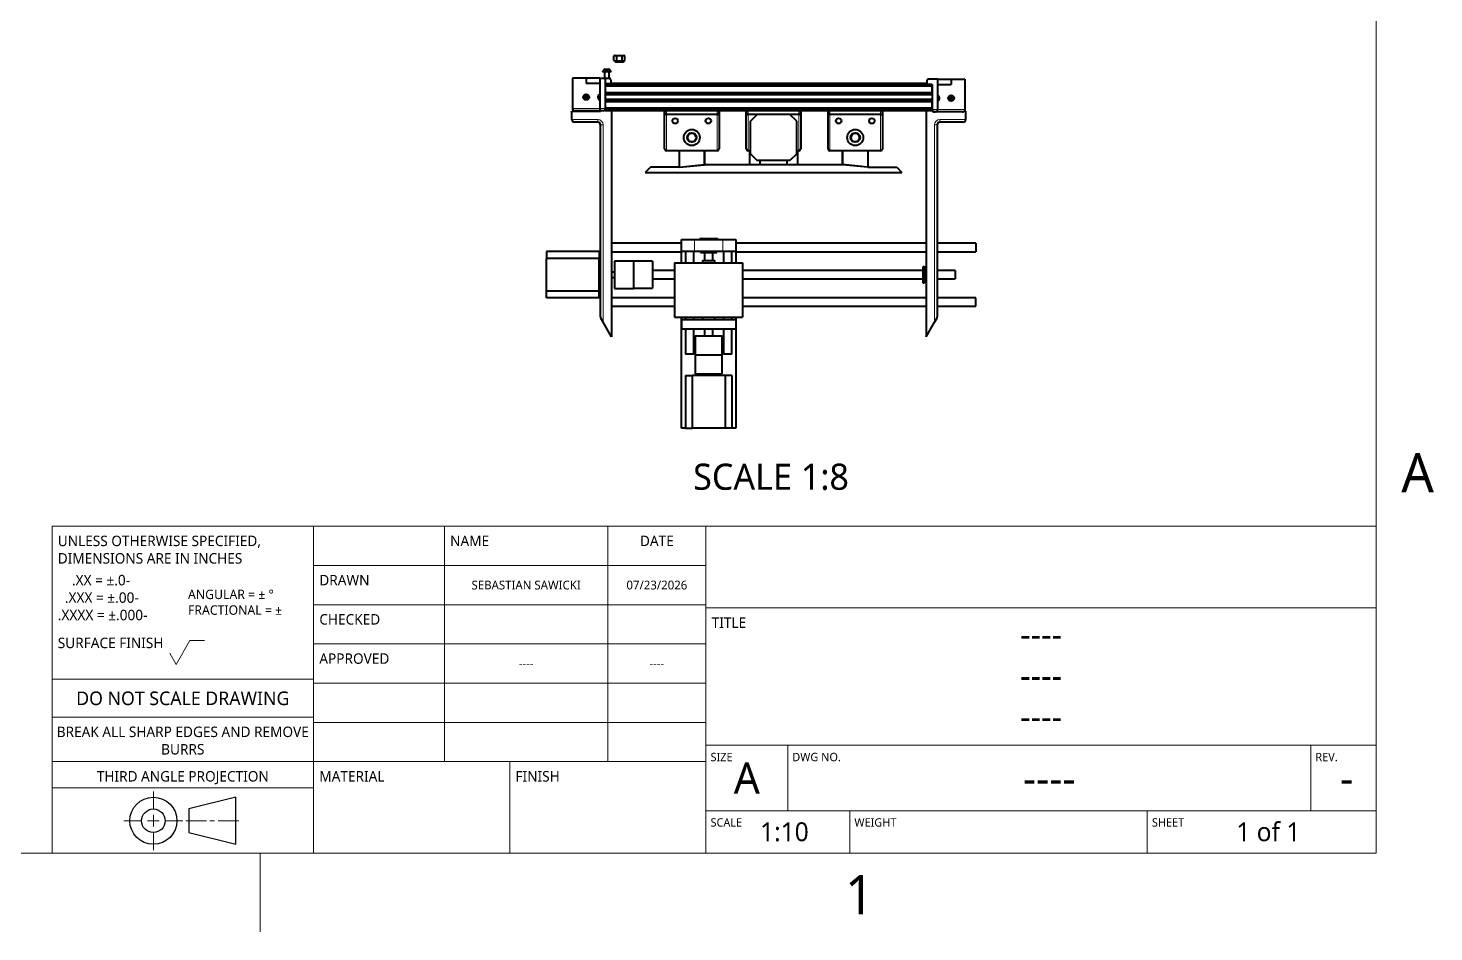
# Model space of a CAD drawing. Header units: inches. Extents: x 0 to 11, y 0 to 8.5.
# Drawn here: x 4.45 to 10.9, y 0.02 to 4.17 of the extents above; entities that cross this region are included whole.
import ezdxf

# ---------------------------------------------------------------- set-up
doc = ezdxf.new("R2010")
doc.units = ezdxf.units.IN
doc.header["$LTSCALE"] = 0.5
doc.header["$MEASUREMENT"] = 0
for name, color, linetype, lineweight in [('ANNOTATION_TEXT', 7, 'Continuous', 25), ('BORDER_FRAME', 7, 'Continuous', 15), ('BORDER_ZONES', 7, 'Continuous', 15), ('TANGENT_LINES', 7, 'Continuous', 15), ('TITLE_BLOCK', 7, 'Continuous', 15), ('Visible', 7, 'Continuous', 40)]:
    doc.layers.add(name, color=color, linetype=linetype, lineweight=lineweight)
doc.styles.add('Onshape-Standard', font='NotoSans-Regular.ttf')
doc.styles.add('Onshape-Standard-Fields', font='')
doc.styles.add('Onshape-Standard-View-Label', font='NotoSans-Regular.ttf', dxfattribs={"height": 0.12})
doc.styles.get('Onshape-Standard-Fields').set_extended_font_data('Noto Sans')

msp = doc.modelspace()

# ---------------------------------------------------------------- linework, layer by layer
at = {"layer": 'BORDER_FRAME'}
for p, q in [((10.639, 8.12), (10.639, 0.38)), ((10.639, 0.38), (0.399, 0.38))]:
    msp.add_line(p, q, dxfattribs=at)
at = {"layer": 'BORDER_ZONES'}
msp.add_line((5.519, 0.38), (5.519, 0.019), dxfattribs=at)
at = {"layer": 'TANGENT_LINES'}
for p, q in [((8.577, 3.9094), (7.102, 3.9094)), ((8.602, 3.9002), (7.102, 3.9002)), ((8.602, 3.897), (7.102, 3.897)), ((8.602, 3.8721), (7.102, 3.8721)), ((8.577, 3.9224), (8.5768, 3.9224)), ((8.602, 3.8695), (7.102, 3.8695)), ((7.102, 3.8635), (8.602, 3.8635)), ((8.602, 3.857), (7.102, 3.857)), ((8.602, 3.8408), (7.102, 3.8408)), ((8.602, 3.8343), (7.102, 3.8343)), ((8.602, 3.8284), (7.102, 3.8284)), ((8.602, 3.8257), (7.102, 3.8257)), ((6.9487, 3.7463), (7.0677, 3.7463)), ((6.9518, 3.7967), (6.952, 3.7967)), ((6.952, 3.7967), (7.077, 3.7967)), ((7.0677, 3.7463), (7.0677, 3.7338)), ((7.077, 3.7967), (7.102, 3.7967)), ((8.602, 3.8009), (7.102, 3.8009)), ((8.602, 3.7976), (7.102, 3.7976)), ((8.602, 3.7884), (7.102, 3.7884)), ((7.3828, 3.7864), (7.3828, 3.7683)), ((7.3828, 3.7683), (7.3828, 3.6029)), ((7.6153, 3.7683), (7.6153, 3.7864)), ((7.6153, 3.6029), (7.6153, 3.7683)), ((7.7578, 3.7864), (7.7578, 3.7683)), ((7.7578, 3.7683), (7.7578, 3.6029)), ((7.9903, 3.7683), (7.9903, 3.7864)), ((7.9903, 3.6029), (7.9903, 3.7683)), ((8.1328, 3.7864), (8.1328, 3.7683)), ((8.1328, 3.7683), (8.1328, 3.6029)), ((8.3653, 3.7683), (8.3653, 3.7864)), ((8.3653, 3.6029), (8.3653, 3.7683)), ((8.602, 3.7914), (8.627, 3.7914)), ((8.627, 3.7914), (8.752, 3.7914)), ((8.6374, 3.7463), (8.7565, 3.7463)), ((8.6374, 3.7338), (8.6374, 3.7463)), ((7.0927, 3.7213), (7.0802, 3.7213)), ((7.0927, 3.7213), (7.0927, 2.8157)), ((8.6124, 2.8157), (8.6124, 3.7213)), ((8.6249, 3.7213), (8.6124, 3.7213)), ((7.5119, 3.1963), (7.5119, 3.1406)), ((7.6412, 3.1406), (7.6412, 3.1963))]:
    msp.add_line(p, q, dxfattribs=at)
for centre, start, end in [((7.0677, 3.7213), 360, 90), ((8.6374, 3.7213), 90, 180)]:
    msp.add_arc(centre, 0.025, start, end, dxfattribs=at)
at = {"layer": 'TITLE_BLOCK'}
for p, q in [((4.564, 0.38), (4.564, 1.88)), ((4.564, 1.88), (5.764, 1.88)), ((5.764, 0.38), (5.764, 1.88)), ((5.764, 1.88), (7.564, 1.88)), ((6.364, 0.8), (6.364, 1.88)), ((7.114, 0.8), (7.114, 1.88)), ((7.564, 0.38), (7.564, 1.88)), ((7.564, 1.88), (10.639, 1.88)), ((5.764, 1.7), (7.564, 1.7)), ((5.764, 1.52), (7.564, 1.52)), ((7.564, 1.505), (10.639, 1.505)), ((5.134, 1.246), (5.197, 1.3552)), ((5.197, 1.3552), (5.263, 1.3552)), ((5.104, 1.298), (5.134, 1.246)), ((5.764, 1.34), (7.564, 1.34)), ((4.564, 1.178), (5.764, 1.178)), ((5.764, 1.16), (7.564, 1.16)), ((4.564, 1.004), (5.764, 1.004)), ((5.764, 0.98), (7.564, 0.98)), ((7.564, 0.875), (10.639, 0.875)), ((7.939, 0.575), (7.939, 0.875)), ((10.339, 0.575), (10.339, 0.875)), ((4.564, 0.8), (5.764, 0.8)), ((5.764, 0.8), (7.564, 0.8)), ((6.664, 0.38), (6.664, 0.8)), ((4.564, 0.68), (5.764, 0.68)), ((7.564, 0.575), (10.639, 0.575)), ((8.224, 0.38), (8.224, 0.575)), ((9.589, 0.38), (9.589, 0.575)), ((4.564, 0.38), (5.764, 0.38))]:
    msp.add_line(p, q, dxfattribs=at)
at = {"layer": 'TITLE_BLOCK', "lineweight": 15}
for p, q in [((5.029, 0.5828), (5.029, 0.6638)), ((4.975, 0.5288), (4.894, 0.5288)), ((5.056, 0.5288), (5.002, 0.5288)), ((5.029, 0.5558), (5.029, 0.5018)), ((5.083, 0.5288), (5.164, 0.5288)), ((5.272, 0.5288), (5.1775, 0.5288)), ((5.3098, 0.5288), (5.2882, 0.5288)), ((5.326, 0.5288), (5.4205, 0.5288)), ((5.029, 0.4748), (5.029, 0.3938))]:
    msp.add_line(p, q, dxfattribs=at)
at = {"layer": 'TITLE_BLOCK', "lineweight": 30}
for p, q in [((5.407, 0.6368), (5.191, 0.5828)), ((5.191, 0.5828), (5.191, 0.4748)), ((5.407, 0.4208), (5.407, 0.6368)), ((5.191, 0.4748), (5.407, 0.4208))]:
    msp.add_line(p, q, dxfattribs=at)
for radius in [0.108, 0.054]:
    msp.add_circle((5.029, 0.5288), radius, dxfattribs=at)
at = {"layer": 'Visible'}
for p, q in [((7.1484, 4.0403), (7.1422, 4.0388)), ((7.1456, 4.0403), (7.1422, 4.0388)), ((7.1422, 4.0175), (7.1422, 4.0388)), ((7.1422, 4.0175), (7.1456, 4.0159)), ((7.1422, 4.0175), (7.1484, 4.0159)), ((7.1456, 4.0403), (7.1484, 4.0403)), ((7.1456, 4.0159), (7.1484, 4.0159)), ((7.1546, 4.0388), (7.1484, 4.0403)), ((7.1484, 4.0403), (7.167, 4.0403)), ((7.1484, 4.0159), (7.1546, 4.0175)), ((7.1484, 4.0159), (7.167, 4.0159)), ((7.1504, 4.011), (7.1836, 4.011)), ((7.167, 4.0403), (7.1546, 4.0388)), ((7.1546, 4.0175), (7.1546, 4.0388)), ((7.1546, 4.0175), (7.167, 4.0159)), ((7.1794, 4.0388), (7.167, 4.0403)), ((7.167, 4.0403), (7.1856, 4.0403)), ((7.167, 4.0159), (7.1794, 4.0175)), ((7.167, 4.0159), (7.1856, 4.0159)), ((7.1856, 4.0403), (7.1794, 4.0388)), ((7.1794, 4.0175), (7.1794, 4.0388)), ((7.1794, 4.0175), (7.1856, 4.0159)), ((7.1918, 4.0388), (7.1856, 4.0403)), ((7.1856, 4.0403), (7.1885, 4.0403)), ((7.1856, 4.0159), (7.1918, 4.0175)), ((7.1856, 4.0159), (7.1885, 4.0159)), ((7.1918, 4.0388), (7.1885, 4.0403)), ((7.1885, 4.0159), (7.1918, 4.0175)), ((7.1918, 4.0175), (7.1918, 4.0388)), ((6.9518, 3.9364), (6.9518, 3.7967)), ((6.952, 3.9364), (6.9518, 3.9364)), ((7.0145, 3.9364), (6.952, 3.9364)), ((6.952, 3.9364), (6.952, 3.7967)), ((7.077, 3.9364), (7.0145, 3.9364)), ((7.0145, 3.9364), (7.0145, 3.9114)), ((7.077, 3.9364), (7.077, 3.7967)), ((7.077, 3.9364), (7.102, 3.9364)), ((7.0899, 3.9672), (7.0899, 3.9656)), ((7.0899, 3.9672), (7.1289, 3.9672)), ((7.0899, 3.9656), (7.1289, 3.9656)), ((7.0991, 3.9656), (7.0991, 3.9364)), ((7.1012, 3.9765), (7.1176, 3.9765)), ((7.102, 3.9364), (7.1182, 3.9364)), ((7.102, 3.9364), (7.102, 3.7967)), ((7.1196, 3.9363), (7.1196, 3.9656)), ((7.1289, 3.9656), (7.1289, 3.9672)), ((7.077, 3.9114), (7.0145, 3.9114)), ((7.102, 3.9114), (7.127, 3.9114)), ((7.102, 3.9058), (8.602, 3.9058)), ((8.602, 3.9005), (7.102, 3.9005)), ((7.127, 3.9277), (7.127, 3.9114)), ((8.577, 3.9114), (7.127, 3.9114)), ((8.5768, 3.9224), (8.5768, 3.9114)), ((8.577, 3.9224), (8.577, 3.9062)), ((8.602, 3.9062), (8.577, 3.9062)), ((8.627, 3.9312), (8.5857, 3.9312)), ((8.602, 3.9062), (8.602, 3.7914)), ((8.602, 3.8721), (8.602, 3.897)), ((8.627, 3.9312), (8.627, 3.7914)), ((8.627, 3.9312), (8.6895, 3.9312)), ((8.627, 3.9062), (8.6895, 3.9062)), ((8.6895, 3.9312), (8.752, 3.9312)), ((8.6895, 3.9312), (8.6895, 3.9062)), ((8.752, 3.9312), (8.752, 3.7914)), ((7.0122, 3.8528), (7.01, 3.8489)), ((7.01, 3.8489), (7.0122, 3.845)), ((7.0167, 3.8528), (7.0122, 3.8528)), ((7.0122, 3.845), (7.0167, 3.845)), ((7.019, 3.8489), (7.0167, 3.8528)), ((7.0167, 3.845), (7.019, 3.8489)), ((7.0696, 3.8435), (7.0696, 3.8544)), ((7.077, 3.8622), (7.0759, 3.8622)), ((7.0759, 3.8356), (7.0759, 3.8622)), ((7.0759, 3.8356), (7.077, 3.8356)), ((7.102, 3.8634), (8.602, 3.8634)), ((8.602, 3.862), (7.102, 3.862)), ((8.602, 3.8359), (7.102, 3.8359)), ((8.602, 3.8345), (7.102, 3.8345)), ((8.602, 3.8009), (8.602, 3.8257)), ((8.6281, 3.857), (8.627, 3.857)), ((8.627, 3.8304), (8.6281, 3.8304)), ((8.6281, 3.857), (8.6281, 3.8304)), ((8.6343, 3.8492), (8.6343, 3.8382)), ((8.6871, 3.8476), (8.6848, 3.8437)), ((8.6848, 3.8437), (8.6871, 3.8398)), ((8.6916, 3.8476), (8.6871, 3.8476)), ((8.6871, 3.8398), (8.6916, 3.8398)), ((8.6939, 3.8437), (8.6916, 3.8476)), ((8.6916, 3.8398), (8.6939, 3.8437)), ((6.9487, 3.785), (7.0802, 3.785)), ((6.9487, 3.7463), (6.9487, 3.785)), ((6.9622, 3.7864), (6.9621, 3.7864)), ((7.0872, 3.7864), (6.9622, 3.7864)), ((7.0802, 3.7864), (7.0802, 3.785)), ((7.0917, 3.7864), (7.0872, 3.7864)), ((7.102, 3.7973), (8.602, 3.7973)), ((7.102, 3.7968), (7.102, 3.792)), ((8.602, 3.792), (7.102, 3.792)), ((7.102, 3.7884), (7.102, 3.792)), ((7.102, 3.7864), (7.102, 3.7884)), ((8.602, 3.7864), (7.102, 3.7864)), ((7.1307, 3.7864), (7.1307, 2.7486)), ((7.3741, 3.7777), (7.3741, 3.7864)), ((7.3741, 3.777), (7.3741, 3.7777)), ((7.3741, 3.6117), (7.3741, 3.777)), ((7.6153, 3.7683), (7.3828, 3.7683)), ((7.6241, 3.7864), (7.6241, 3.7777)), ((7.6241, 3.7777), (7.6241, 3.777)), ((7.6241, 3.777), (7.6241, 3.6117)), ((7.7491, 3.7777), (7.7491, 3.7864)), ((7.7491, 3.777), (7.7491, 3.7777)), ((7.7491, 3.6117), (7.7491, 3.777)), ((7.7976, 3.7683), (7.7578, 3.7683)), ((7.7678, 3.7385), (7.7991, 3.7698)), ((7.9491, 3.7698), (7.7991, 3.7698)), ((7.9803, 3.7385), (7.9491, 3.7698)), ((7.9903, 3.7683), (7.9506, 3.7683)), ((7.9991, 3.7864), (7.9991, 3.7777)), ((7.9991, 3.7777), (7.9991, 3.777)), ((7.9991, 3.777), (7.9991, 3.6117)), ((8.1241, 3.7777), (8.1241, 3.7864)), ((8.1241, 3.777), (8.1241, 3.7777)), ((8.1241, 3.6117), (8.1241, 3.777)), ((8.3653, 3.7683), (8.1328, 3.7683)), ((8.3741, 3.7864), (8.3741, 3.7777)), ((8.3741, 3.7777), (8.3741, 3.777)), ((8.3741, 3.777), (8.3741, 3.6117)), ((8.5745, 3.7864), (8.5745, 2.7486)), ((8.602, 3.7914), (8.602, 3.7884)), ((8.602, 3.7884), (8.602, 3.7864)), ((8.6122, 3.7812), (8.6118, 3.7812)), ((8.6167, 3.7812), (8.6122, 3.7812)), ((8.7417, 3.7812), (8.6167, 3.7812)), ((8.7565, 3.785), (8.7497, 3.785)), ((8.7565, 3.7463), (8.7565, 3.785)), ((7.0677, 3.7338), (6.9612, 3.7338)), ((7.0802, 2.8411), (7.0802, 3.7213)), ((7.7678, 3.5885), (7.7678, 3.7385)), ((7.9803, 3.5885), (7.9803, 3.7385)), ((8.6249, 3.7213), (8.6249, 2.8411)), ((8.744, 3.7338), (8.6374, 3.7338)), ((7.6153, 3.6029), (7.3828, 3.6029)), ((7.4406, 3.6029), (7.4406, 3.5271)), ((7.441, 3.6029), (7.441, 3.5271)), ((7.557, 3.5401), (7.557, 3.6029)), ((7.5575, 3.6029), (7.5575, 3.5387)), ((7.7678, 3.6029), (7.7578, 3.6029)), ((7.7678, 3.6012), (7.764, 3.6012)), ((7.764, 3.6012), (7.764, 3.5387)), ((7.7678, 3.5885), (7.7991, 3.5573)), ((7.9491, 3.5573), (7.7991, 3.5573)), ((7.812, 3.5573), (7.812, 3.5387)), ((7.9361, 3.5387), (7.9361, 3.5573)), ((7.9803, 3.5885), (7.9491, 3.5573)), ((7.9903, 3.6029), (7.9803, 3.6029)), ((7.9841, 3.6012), (7.9803, 3.6012)), ((7.9841, 3.6012), (7.9841, 3.5387)), ((8.3653, 3.6029), (8.1328, 3.6029)), ((8.1906, 3.6029), (8.1906, 3.5387)), ((8.1911, 3.5401), (8.1911, 3.6029)), ((8.3071, 3.6029), (8.3071, 3.5271)), ((8.3075, 3.6029), (8.3075, 3.5271)), ((7.309, 3.5271), (7.2851, 3.5032)), ((7.2851, 3.5032), (8.4631, 3.5032)), ((7.4406, 3.5271), (7.309, 3.5271)), ((7.4406, 3.5271), (7.5575, 3.5387)), ((7.4702, 3.53), (7.557, 3.5401)), ((8.1906, 3.5387), (7.5575, 3.5387)), ((8.3075, 3.5271), (8.1906, 3.5387)), ((8.2779, 3.53), (8.1911, 3.5401)), ((8.3075, 3.5271), (8.4391, 3.5271)), ((8.4391, 3.5271), (8.4631, 3.5032)), ((7.4516, 3.1782), (7.1307, 3.1782)), ((7.4516, 3.1406), (7.4516, 3.1963)), ((7.4516, 3.1963), (7.5119, 3.1963)), ((7.5119, 3.1963), (7.6412, 3.1963)), ((7.5353, 3.2008), (7.6178, 3.2008)), ((7.5353, 3.2008), (7.5353, 3.1963)), ((7.6178, 3.2008), (7.6178, 3.1963)), ((7.6412, 3.1963), (7.7016, 3.1963)), ((7.7016, 3.1963), (7.7016, 3.1406)), ((8.5745, 3.1782), (7.7016, 3.1782)), ((8.8027, 3.1782), (8.6249, 3.1782)), ((8.8027, 3.1782), (8.8027, 3.1395)), ((6.8327, 3.1401), (6.8327, 3.1088)), ((7.074, 3.1401), (6.8327, 3.1401)), ((6.8327, 2.9588), (6.8327, 3.1088)), ((7.074, 3.1088), (6.8327, 3.1088)), ((7.074, 3.1401), (7.074, 3.1088)), ((7.074, 2.9588), (7.074, 3.1088)), ((7.1307, 3.1395), (7.4516, 3.1395)), ((7.2315, 3.0963), (7.144, 3.0963)), ((7.144, 3.0963), (7.144, 2.9713)), ((7.2315, 3.0963), (7.2315, 2.9713)), ((7.319, 3.0959), (7.2315, 3.0959)), ((7.319, 3.0959), (7.319, 2.9717)), ((7.4516, 3.0885), (7.4516, 3.1406)), ((7.5119, 3.1406), (7.4516, 3.1406)), ((7.4697, 3.1406), (7.4697, 3.0885)), ((7.5084, 3.0885), (7.5084, 3.1406)), ((7.6412, 3.1406), (7.5119, 3.1406)), ((7.5397, 3.1406), (7.5397, 3.1356)), ((7.5397, 3.1356), (7.6135, 3.1356)), ((7.5487, 3.0998), (7.5487, 3.0885)), ((7.5487, 3.0998), (7.6045, 3.0998)), ((7.5572, 3.1356), (7.5572, 3.0998)), ((7.5959, 3.0998), (7.5959, 3.1356)), ((7.6045, 3.0885), (7.6045, 3.0998)), ((7.6135, 3.1356), (7.6135, 3.1406)), ((7.7016, 3.1406), (7.6412, 3.1406)), ((7.6447, 3.1406), (7.6447, 3.0885)), ((7.6834, 3.0885), (7.6834, 3.1406)), ((7.7016, 3.1406), (7.7016, 3.0885)), ((7.7016, 3.1395), (8.5745, 3.1395)), ((8.6249, 3.1395), (8.8027, 3.1395)), ((7.0802, 3.0882), (7.074, 3.0882)), ((7.144, 3.0463), (7.1307, 3.0463)), ((7.4197, 3.0532), (7.319, 3.0532)), ((7.4197, 3.0885), (7.7322, 3.0885)), ((7.4197, 3.0885), (7.4197, 2.8385)), ((7.7322, 3.0885), (7.7324, 3.0885)), ((7.7322, 3.0885), (7.7322, 2.8385)), ((7.7324, 3.0885), (7.7324, 2.8385)), ((8.5597, 3.0532), (7.7324, 3.0532)), ((8.5646, 3.0707), (8.5597, 3.0707)), ((8.5597, 3.0707), (8.5597, 2.9969)), ((8.5646, 3.0707), (8.5646, 2.9969)), ((8.5745, 3.0683), (8.5646, 3.0683)), ((8.7077, 3.0532), (8.6249, 3.0532)), ((8.7077, 3.0532), (8.7077, 3.0145)), ((7.074, 2.9795), (7.0802, 2.9795)), ((7.1307, 3.0213), (7.144, 3.0213)), ((7.144, 2.9713), (7.2315, 2.9713)), ((7.2315, 2.9717), (7.319, 2.9717)), ((7.319, 3.0145), (7.4197, 3.0145)), ((7.7324, 3.0145), (8.5597, 3.0145)), ((8.5597, 2.9969), (8.5646, 2.9969)), ((8.5646, 2.9994), (8.5745, 2.9994)), ((8.6249, 3.0145), (8.7077, 3.0145)), ((7.074, 2.9588), (6.8327, 2.9588)), ((6.8327, 2.9276), (6.8327, 2.9588)), ((7.074, 2.9276), (6.8327, 2.9276)), ((7.074, 2.9276), (7.074, 2.9588)), ((7.4197, 2.9282), (7.1307, 2.9282)), ((8.5745, 2.9282), (7.7324, 2.9282)), ((8.8027, 2.9282), (8.6249, 2.9282)), ((8.8027, 2.8895), (8.8027, 2.9282)), ((7.1307, 2.8895), (7.4197, 2.8895)), ((7.4197, 2.8385), (7.7322, 2.8385)), ((7.4516, 2.3302), (7.4516, 2.8385)), ((7.4697, 2.8385), (7.4697, 2.8291)), ((7.5084, 2.8291), (7.5084, 2.8385)), ((7.5487, 2.8385), (7.5487, 2.8291)), ((7.6045, 2.8291), (7.6045, 2.8385)), ((7.6447, 2.8385), (7.6447, 2.8291)), ((7.6834, 2.8291), (7.6834, 2.8385)), ((7.7016, 2.8385), (7.7016, 2.8291)), ((7.7322, 2.8385), (7.7324, 2.8385)), ((7.7324, 2.8895), (8.5745, 2.8895)), ((8.6249, 2.8895), (8.8027, 2.8895)), ((7.0927, 2.8157), (7.0819, 2.8349)), ((7.1307, 2.7486), (7.0927, 2.8157)), ((7.4527, 2.8291), (7.7016, 2.8291)), ((7.4527, 2.784), (7.4527, 2.8291)), ((7.7016, 2.784), (7.4527, 2.784)), ((7.4697, 2.784), (7.4697, 2.6693)), ((7.5084, 2.6693), (7.5084, 2.784)), ((7.5572, 2.784), (7.5572, 2.7539)), ((7.5959, 2.7539), (7.5959, 2.784)), ((7.6447, 2.784), (7.6447, 2.6693)), ((7.6834, 2.6693), (7.6834, 2.784)), ((7.7016, 2.8291), (7.7016, 2.784)), ((7.7016, 2.784), (7.7016, 2.3302)), ((8.5745, 2.7486), (8.6124, 2.8157)), ((8.6233, 2.8349), (8.6124, 2.8157)), ((7.5145, 2.7539), (7.5145, 2.6664)), ((7.5145, 2.7539), (7.6387, 2.7539)), ((7.6387, 2.6664), (7.6387, 2.7539)), ((7.5084, 2.6693), (7.4697, 2.6693)), ((7.5141, 2.6664), (7.5141, 2.5789)), ((7.5141, 2.6664), (7.6391, 2.6664)), ((7.6391, 2.5789), (7.6391, 2.6664)), ((7.6834, 2.6693), (7.6447, 2.6693)), ((7.4703, 2.5714), (7.5016, 2.5714)), ((7.4703, 2.5714), (7.4703, 2.3302)), ((7.6516, 2.5714), (7.5016, 2.5714)), ((7.5016, 2.5714), (7.5016, 2.3302)), ((7.5141, 2.5789), (7.6391, 2.5789)), ((7.5222, 2.5777), (7.5222, 2.5714)), ((7.5222, 2.5777), (7.6309, 2.5777)), ((7.5641, 2.5789), (7.5641, 2.5777)), ((7.5891, 2.5777), (7.5891, 2.5789)), ((7.6309, 2.5714), (7.6309, 2.5777)), ((7.6828, 2.5714), (7.6516, 2.5714)), ((7.6516, 2.5714), (7.6516, 2.3302)), ((7.6828, 2.5714), (7.6828, 2.3302)), ((7.4703, 2.3302), (7.4516, 2.3302)), ((7.4703, 2.3302), (7.5016, 2.3302)), ((7.6516, 2.3302), (7.5016, 2.3302)), ((7.6828, 2.3302), (7.6516, 2.3302)), ((7.7016, 2.3302), (7.6828, 2.3302))]:
    msp.add_line(p, q, dxfattribs=at)
for centre, radius in [((7.0145, 3.8489), 0.0133), ((7.0145, 3.8489), 0.00547), ((8.6893, 3.8437), 0.0133), ((8.6893, 3.8437), 0.00547), ((7.4228, 3.7398), 0.0125), ((7.5753, 3.7398), 0.0125), ((8.1728, 3.7398), 0.0125), ((8.3253, 3.7398), 0.0125), ((7.4991, 3.6635), 0.0369), ((7.4991, 3.6635), 0.0219), ((7.4991, 3.6635), 0.0194), ((8.2491, 3.6635), 0.0369), ((8.2491, 3.6635), 0.0219), ((8.2491, 3.6635), 0.0194)]:
    msp.add_circle(centre, radius, dxfattribs=at)
for centre, radius, start, end in [((7.1504, 4.0159), 0.00488, 180, 270), ((7.1836, 4.0159), 0.00488, 270, 0), ((7.1094, 3.9549), 0.0231, 110.83969, 147.74434), ((7.1094, 3.9549), 0.0231, 32.25566, 69.16031), ((7.1182, 3.9277), 0.00875, 360, 90), ((8.5856, 3.9224), 0.00875, 90, 180), ((8.5857, 3.9224), 0.00875, 90, 180), ((7.0845, 3.8489), 0.0159, 122.91039, 159.82572), ((7.0845, 3.8489), 0.0159, 200.17428, 237.08961), ((8.6195, 3.8437), 0.0159, 20.17428, 57.08961), ((8.6195, 3.8437), 0.0159, 302.91039, 339.82572), ((6.9612, 3.7463), 0.0125, 180, 270), ((6.9621, 3.7967), 0.0103, 180, 270), ((6.9622, 3.7967), 0.0103, 180, 270), ((7.0872, 3.7967), 0.0103, 180, 270), ((7.0917, 3.7967), 0.0103, 270, 0), ((7.3828, 3.7777), 0.00875, 90, 180), ((7.3828, 3.777), 0.00875, 180, 270), ((7.6153, 3.7777), 0.00875, 0, 90), ((7.6153, 3.777), 0.00875, 270, 360), ((7.7578, 3.7777), 0.00875, 90, 180), ((7.7578, 3.777), 0.00875, 180, 270), ((7.9903, 3.7777), 0.00875, 0, 90), ((7.9903, 3.777), 0.00875, 270, 360), ((8.1328, 3.7777), 0.00875, 90, 180), ((8.1328, 3.777), 0.00875, 180, 270), ((8.3653, 3.7777), 0.00875, 0, 90), ((8.3653, 3.777), 0.00875, 270, 360), ((8.6122, 3.7914), 0.0103, 180, 270), ((8.6118, 3.7914), 0.0103, 196.85445, 270), ((8.6167, 3.7914), 0.0103, 270, 360), ((8.7417, 3.7914), 0.0103, 270, 0), ((8.744, 3.7463), 0.0125, 270, 360), ((7.0677, 3.7213), 0.0125, 0, 90), ((7.499, 3.6638), 0.0194, 7.33953, 188.36281), ((8.2491, 3.6638), 0.0194, 351.63719, 172.66047), ((8.6374, 3.7213), 0.0125, 90, 180), ((7.3828, 3.6117), 0.00875, 180, 270), ((7.6153, 3.6117), 0.00875, 270, 0), ((7.7578, 3.6117), 0.00875, 180, 270), ((7.9903, 3.6117), 0.00875, 270, 0), ((8.1328, 3.6117), 0.00875, 180, 270), ((8.3653, 3.6117), 0.00875, 270, 0), ((7.0927, 2.8411), 0.0125, 180, 209.48951), ((8.6124, 2.8411), 0.0125, 330.51049, 360)]:
    msp.add_arc(centre, radius, start, end, dxfattribs=at)

# ---------------------------------------------------------------- texts
at = {"layer": 'ANNOTATION_TEXT', "color": 7, "insert": (7.8627, 2.1672), "char_height": 0.12, "attachment_point": 2, "style": 'Onshape-Standard-View-Label'}
msp.add_mtext('SCALE 1:8', dxfattribs=at)
at = {"layer": 'BORDER_ZONES', "char_height": 0.18, "attachment_point": 5, "style": 'Onshape-Standard'}
for s, insert in [('A', (10.829, 2.125)), ('1', (8.269, 0.19))]:
    msp.add_mtext(s, dxfattribs=dict(at, insert=insert))
at = {"layer": 'TITLE_BLOCK'}
for s, insert, char_height, width, attachment_point, style in [('UNLESS OTHERWISE SPECIFIED, DIMENSIONS ARE IN INCHES', (4.5904, 1.8368), 0.048, 1.176, 1, 'Onshape-Standard'), ('NAME', (6.3904, 1.8368), 0.048, 0.735, 1, 'Onshape-Standard'), ('DATE', (7.339, 1.8368), 0.048, 0.441, 2, 'Onshape-Standard'), ('    .XX = ±.0-^J  .XXX = ±.00-^J.XXXX = ±.000-', (4.5904, 1.6568), 0.048, 0.588, 1, 'Onshape-Standard'), ('DRAWN', (5.7904, 1.6568), 0.048, 0.588, 1, 'Onshape-Standard'), ('SEBASTIAN SAWICKI', (6.739, 1.61), 0.04032, 0.75, 5, 'Onshape-Standard-Fields'), ('07/23/2026', (7.339, 1.61), 0.04032, 0.45, 5, 'Onshape-Standard-Fields'), ('^JANGULAR = ± °^JFRACTIONAL = ±', (5.1878, 1.6611), 0.0432, 0.588, 1, 'Onshape-Standard'), ('CHECKED', (5.7904, 1.4768), 0.048, 0.588, 1, 'Onshape-Standard'), ('TITLE', (7.5904, 1.4618), 0.048, 0.3675, 1, 'Onshape-Standard'), ('SURFACE FINISH', (4.5904, 1.3688), 0.048, 0.588, 1, 'Onshape-Standard'), ('----', (9.1015, 1.385), 0.1152, 2.775, 5, 'Onshape-Standard-Fields'), ('APPROVED', (5.7904, 1.2968), 0.048, 0.588, 1, 'Onshape-Standard'), ('----', (6.739, 1.25), 0.04032, 0.75, 5, 'Onshape-Standard-Fields'), ('----', (7.339, 1.25), 0.04032, 0.45, 5, 'Onshape-Standard-Fields'), ('----', (9.1015, 1.196), 0.1152, 2.775, 5, 'Onshape-Standard-Fields'), ('DO NOT SCALE DRAWING', (5.164, 1.1218), 0.0624, 1.176, 2, 'Onshape-Standard'), ('----', (9.1015, 1.007), 0.1152, 2.775, 5, 'Onshape-Standard-Fields'), ('BREAK ALL SHARP EDGES AND REMOVE BURRS', (5.164, 0.9608), 0.048, 1.176, 2, 'Onshape-Standard'), ('SIZE', (7.5851, 0.8404), 0.0384, 0.3675, 1, 'Onshape-Standard'), ('DWG NO.', (7.9601, 0.8404), 0.0384, 2.352, 1, 'Onshape-Standard'), ('REV.', (10.3601, 0.8404), 0.0384, 0.294, 1, 'Onshape-Standard'), ('A', (7.7515, 0.725), 0.144, 0.375, 5, 'Onshape-Standard-Fields'), ('THIRD ANGLE PROJECTION', (5.164, 0.7568), 0.048, 1.176, 2, 'Onshape-Standard'), ('MATERIAL', (5.7904, 0.7568), 0.048, 0.882, 1, 'Onshape-Standard'), ('FINISH', (6.6904, 0.7568), 0.048, 0.882, 1, 'Onshape-Standard'), ('----', (9.139, 0.725), 0.144, 2.4, 5, 'Onshape-Standard-Fields'), ('-', (10.504, 0.725), 0.144, 0.27, 5, 'Onshape-Standard-Fields'), ('SCALE', (7.5851, 0.5404), 0.0384, 0.6468, 1, 'Onshape-Standard'), ('1:10', (7.924, 0.4775), 0.0864, 0.6, 5, 'Onshape-Standard-Fields'), ('WEIGHT', (8.2451, 0.5404), 0.0384, 1.3377, 1, 'Onshape-Standard'), ('SHEET', (9.6101, 0.5404), 0.0384, 1.029, 1, 'Onshape-Standard'), ('1 of 1', (10.144, 0.4775), 0.0864, 0.99, 5, 'Onshape-Standard-Fields')]:
    msp.add_mtext(s, dxfattribs=dict(at, insert=insert, char_height=char_height, width=width, attachment_point=attachment_point, style=style))

doc.saveas('drawing.dxf')
